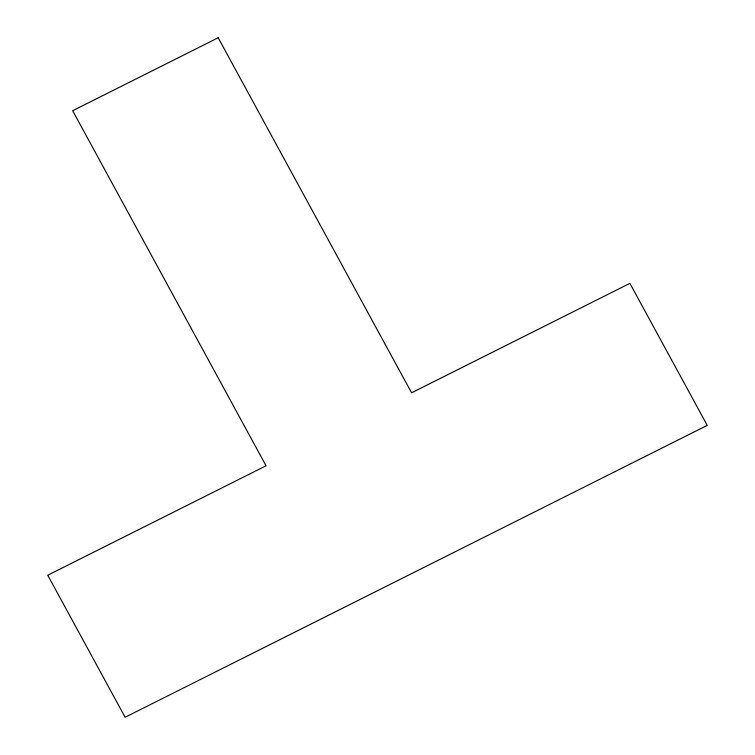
<?xml version="1.0" encoding="UTF-8"?>
<svg xmlns="http://www.w3.org/2000/svg" width="755" height="755" viewBox="0 0 755 755"><rect width="100%" height="100%" fill="white"/><g stroke="black" fill="none" stroke-linecap="round" stroke-linejoin="round"><path stroke-width="1.13" d="M218.176 37.75L72.65 110.721L266.053 465.778L47.754 575.225L125.113 717.25L707.246 425.376L629.887 283.361L411.588 392.808L218.176 37.75"/></g></svg>
